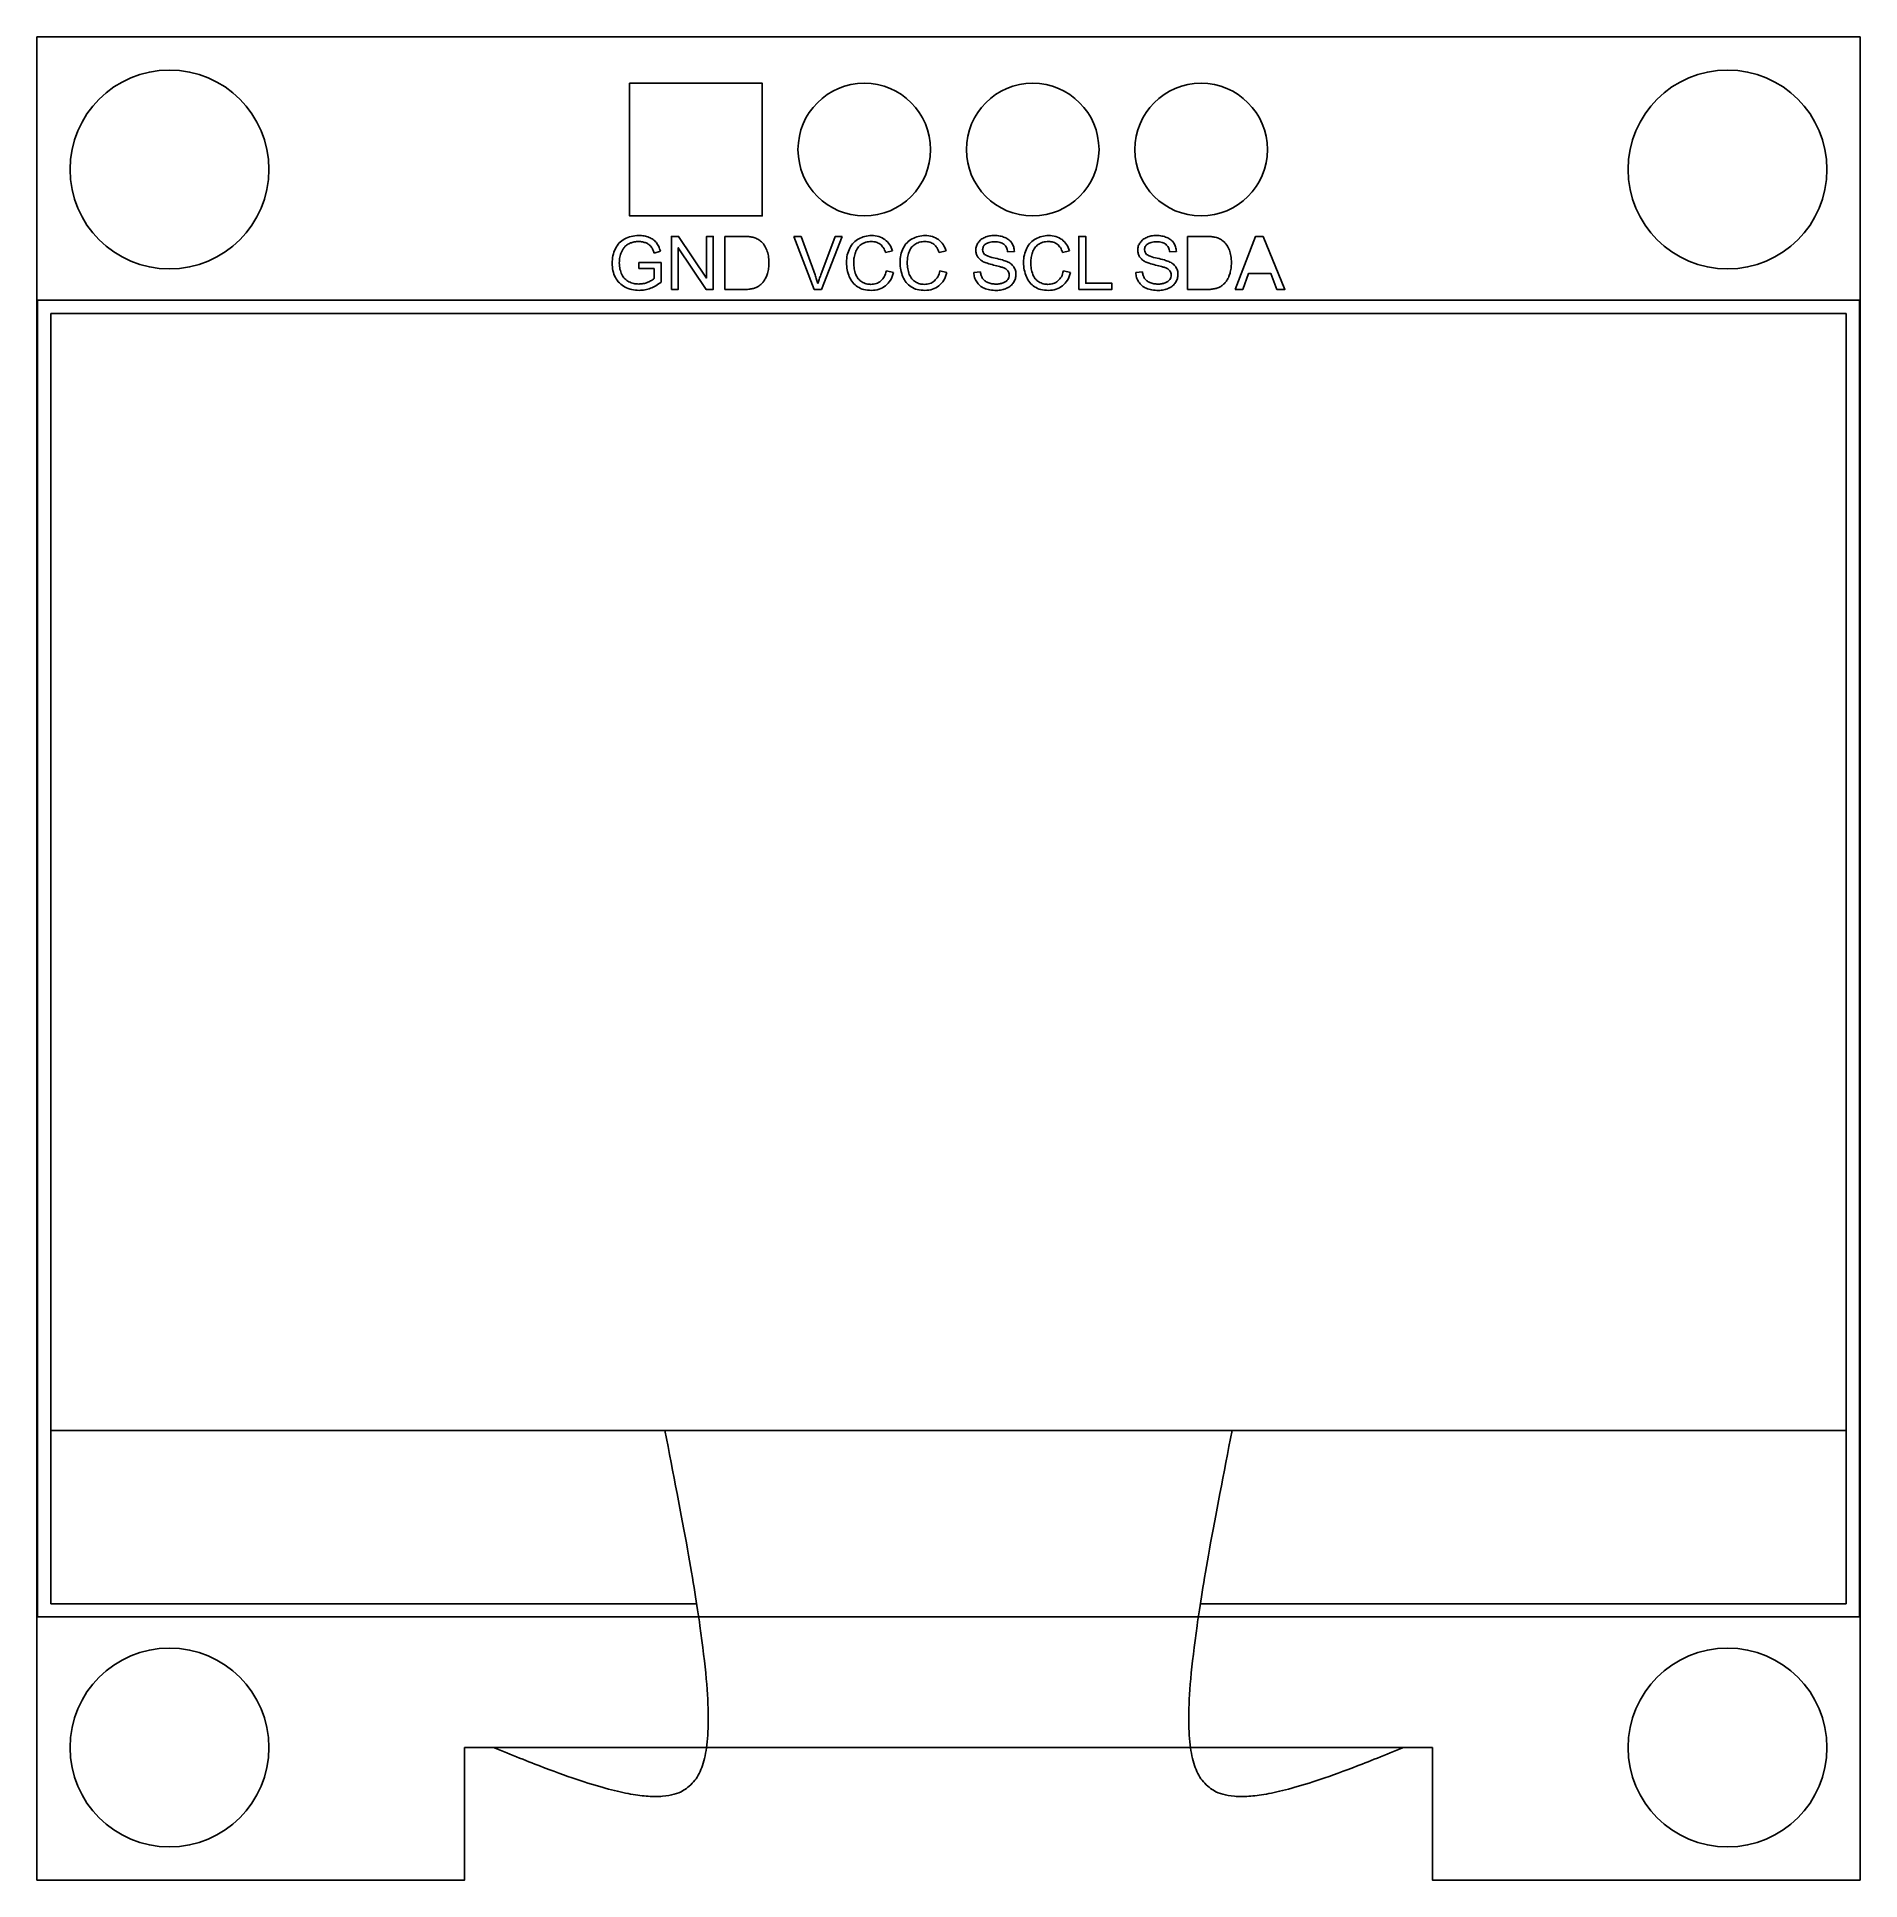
# Model space of a CAD drawing. Header units: millimetres. Extents: x 34.2 to 61.8, y 15.6 to 43.4.
import ezdxf

# ---------------------------------------------------------------- set-up
doc = ezdxf.new("R2010")
doc.units = ezdxf.units.MM
doc.layers.get('0').update_dxf_attribs({"linetype": 'CONTINUOUS'})

msp = doc.modelspace()

# ---------------------------------------------------------------- linework, layer by layer
for p, q in [((44.629, 39.596), (44.629, 40.396)), ((44.629, 40.396), (44.905, 40.396)), ((45.976, 39.596), (45.666, 40.396)), ((45.666, 40.396), (45.78, 40.396)), ((45.78, 40.396), (45.988, 39.815)), ((46.073, 39.815), (46.289, 40.396)), ((46.398, 40.396), (46.084, 39.596)), ((46.289, 40.396), (46.398, 40.396)), ((51.606, 39.596), (51.606, 40.396)), ((51.606, 40.396), (51.881, 40.396)), ((43.654, 40.172), (43.559, 40.146)), ((47.156, 40.177), (47.051, 40.152)), ((47.963, 40.177), (47.858, 40.152)), ((48.994, 40.171), (48.892, 40.163)), ((49.826, 40.177), (49.721, 40.152)), ((51.437, 40.171), (51.336, 40.163)), ((43.327, 39.91), (43.327, 40.004)), ((43.327, 40.004), (43.666, 40.004)), ((43.563, 39.91), (43.327, 39.91)), ((43.563, 39.761), (43.563, 39.91)), ((43.666, 40.004), (43.666, 39.707)), ((47.063, 39.876), (47.169, 39.85)), ((47.87, 39.876), (47.976, 39.85)), ((48.381, 39.853), (48.481, 39.862)), ((49.733, 39.876), (49.839, 39.85)), ((50.824, 39.853), (50.924, 39.862)), ((44.918, 39.596), (44.629, 39.596)), ((46.084, 39.596), (45.976, 39.596)), ((51.894, 39.596), (51.606, 39.596)), ((34.46, 39.236), (61.54, 39.236)), ((34.46, 19.775), (34.46, 39.236)), ((61.54, 39.236), (61.54, 19.775)), ((34.46, 22.388), (61.35, 22.388)), ((61.35, 22.388), (61.54, 22.388)), ((44.201, 19.775), (34.46, 19.775)), ((61.54, 19.775), (51.799, 19.775)), ((40.7, 15.606), (40.7, 17.606)), ((40.7, 17.606), (55.3, 17.606)), ((40.7, 17.606), (40.7, 15.606)), ((40.7, 17.606), (44.35, 17.606)), ((51.65, 17.606), (55.3, 17.606)), ((55.3, 17.606), (55.3, 15.606)), ((55.3, 17.606), (55.3, 15.606))]:
    msp.add_line(p, q)
for points in [[(34.25, 15.606), (40.7, 15.606), (34.25, 15.606), (34.25, 43.406), (61.75, 43.406), (61.75, 15.606), (55.3, 15.606), (61.75, 15.606), (61.75, 43.406), (34.25, 43.406)], [(45.19, 40.706), (43.19, 40.706), (43.19, 42.706), (45.19, 42.706)], [(43.19, 42.706), (45.19, 42.706), (45.19, 40.706), (43.19, 40.706)], [(43.821, 39.596), (43.821, 40.396), (43.93, 40.396), (44.35, 39.768), (44.35, 40.396), (44.452, 40.396), (44.452, 39.596), (44.343, 39.596), (43.923, 40.225), (43.923, 39.596)], [(49.965, 39.596), (49.965, 40.396), (50.071, 40.396), (50.071, 39.69), (50.465, 39.69), (50.465, 39.596)], [(52.325, 39.596), (52.632, 40.396), (52.746, 40.396), (53.074, 39.596), (52.953, 39.596), (52.86, 39.838), (52.525, 39.838), (52.437, 39.596)], [(61.74, 39.436), (61.74, 19.576), (34.26, 19.576), (34.26, 39.436)]]:
    msp.add_lwpolyline(points, close=True)
for centre, radius in [((36.25, 41.406), 1.5), ((36.25, 41.406), 1.5), ((59.75, 41.406), 1.5), ((59.75, 41.406), 1.5), ((46.73, 41.706), 1), ((46.73, 41.706), 1), ((49.27, 41.706), 1), ((49.27, 41.706), 1), ((51.81, 41.706), 1), ((51.81, 41.706), 1), ((36.25, 17.606), 1.5), ((36.25, 17.606), 1.5), ((59.75, 17.606), 1.5), ((59.75, 17.606), 1.5)]:
    msp.add_circle(centre, radius)
for points, knots in [([(42.975, 40.21), (42.993, 40.241), (43.01, 40.272), (43.035, 40.298), (43.058, 40.323), (43.087, 40.342), (43.116, 40.36)], [0, 0, 0, 0, 0.0001067775, 0.0001067775, 0.0001067775, 0.000208858, 0.000208858, 0.000208858, 0.000208858]), ([(43.116, 40.36), (43.148, 40.375), (43.18, 40.389), (43.214, 40.397), (43.251, 40.406), (43.289, 40.408), (43.327, 40.41)], [0, 0, 0, 0, 0.0001054824, 0.0001054824, 0.0001054824, 0.000218779, 0.000218779, 0.000218779, 0.000218779]), ([(43.327, 40.319), (43.305, 40.318), (43.282, 40.318), (43.26, 40.313), (43.24, 40.31), (43.221, 40.303), (43.202, 40.297)], [0, 0, 0, 0, 0.0000679842, 0.0000679842, 0.0000679842, 0.000128233, 0.000128233, 0.000128233, 0.000128233]), ([(43.327, 40.41), (43.355, 40.409), (43.382, 40.408), (43.409, 40.403), (43.435, 40.398), (43.459, 40.39), (43.484, 40.381)], [0, 0, 0, 0, 0.0000830132, 0.0000830132, 0.0000830132, 0.000160347, 0.000160347, 0.000160347, 0.000160347]), ([(43.438, 40.298), (43.42, 40.304), (43.403, 40.31), (43.385, 40.314), (43.366, 40.317), (43.347, 40.318), (43.327, 40.319)], [0, 0, 0, 0, 0.0000548022, 0.0000548022, 0.0000548022, 0.000112991, 0.000112991, 0.000112991, 0.000112991]), ([(43.484, 40.381), (43.504, 40.372), (43.525, 40.363), (43.544, 40.35), (43.563, 40.336), (43.578, 40.32), (43.594, 40.303)], [0, 0, 0, 0, 0.000068254, 0.000068254, 0.000068254, 0.000136507, 0.000136507, 0.000136507, 0.000136507]), ([(44.905, 40.396), (44.932, 40.396), (44.96, 40.396), (44.987, 40.393), (45.007, 40.391), (45.027, 40.388), (45.047, 40.384)], [0, 0, 0, 0, 0.0000823577, 0.0000823577, 0.0000823577, 0.000143151, 0.000143151, 0.000143151, 0.000143151]), ([(45.047, 40.384), (45.069, 40.378), (45.091, 40.372), (45.111, 40.362), (45.13, 40.353), (45.148, 40.34), (45.165, 40.327)], [0, 0, 0, 0, 0.0000676101, 0.0000676101, 0.0000676101, 0.000131811, 0.000131811, 0.000131811, 0.000131811]), ([(45.165, 40.327), (45.185, 40.308), (45.204, 40.289), (45.22, 40.266), (45.236, 40.243), (45.248, 40.217), (45.259, 40.19)], [0, 0, 0, 0, 0.0000826301, 0.0000826301, 0.0000826301, 0.000167912, 0.000167912, 0.000167912, 0.000167912]), ([(46.51, 40.22), (46.527, 40.249), (46.544, 40.278), (46.568, 40.302), (46.591, 40.326), (46.618, 40.343), (46.646, 40.361)], [0, 0, 0, 0, 0.0001005794, 0.0001005794, 0.0001005794, 0.000199253, 0.000199253, 0.000199253, 0.000199253]), ([(46.646, 40.361), (46.676, 40.375), (46.706, 40.389), (46.738, 40.397), (46.771, 40.406), (46.806, 40.408), (46.84, 40.41)], [0, 0, 0, 0, 0.0000996382, 0.0000996382, 0.0000996382, 0.000202142, 0.000202142, 0.000202142, 0.000202142]), ([(46.837, 40.319), (46.809, 40.318), (46.78, 40.316), (46.753, 40.308), (46.728, 40.3), (46.706, 40.288), (46.683, 40.275)], [0, 0, 0, 0, 0.0000857748, 0.0000857748, 0.0000857748, 0.000163398, 0.000163398, 0.000163398, 0.000163398]), ([(46.971, 40.279), (46.951, 40.291), (46.932, 40.302), (46.911, 40.309), (46.887, 40.316), (46.862, 40.318), (46.837, 40.319)], [0, 0, 0, 0, 0.0000670064, 0.0000670064, 0.0000670064, 0.000141899, 0.000141899, 0.000141899, 0.000141899]), ([(46.84, 40.41), (46.877, 40.407), (46.914, 40.406), (46.95, 40.394), (46.983, 40.384), (47.012, 40.366), (47.041, 40.348)], [0, 0, 0, 0, 0.0001119323, 0.0001119323, 0.0001119323, 0.000214285, 0.000214285, 0.000214285, 0.000214285]), ([(47.041, 40.348), (47.067, 40.326), (47.092, 40.303), (47.111, 40.275), (47.131, 40.245), (47.143, 40.211), (47.156, 40.177)], [0, 0, 0, 0, 0.0001015004, 0.0001015004, 0.0001015004, 0.000209466, 0.000209466, 0.000209466, 0.000209466]), ([(47.317, 40.22), (47.334, 40.249), (47.351, 40.278), (47.375, 40.302), (47.398, 40.326), (47.425, 40.343), (47.453, 40.361)], [0, 0, 0, 0, 0.0001005792, 0.0001005792, 0.0001005792, 0.000199253, 0.000199253, 0.000199253, 0.000199253]), ([(47.453, 40.361), (47.483, 40.375), (47.513, 40.389), (47.545, 40.397), (47.578, 40.406), (47.613, 40.408), (47.647, 40.41)], [0, 0, 0, 0, 0.0000996376, 0.0000996376, 0.0000996376, 0.000202141, 0.000202141, 0.000202141, 0.000202141]), ([(47.644, 40.319), (47.616, 40.318), (47.587, 40.316), (47.56, 40.308), (47.535, 40.3), (47.513, 40.288), (47.49, 40.275)], [0, 0, 0, 0, 0.0000857747, 0.0000857747, 0.0000857747, 0.000163397, 0.000163397, 0.000163397, 0.000163397]), ([(47.778, 40.279), (47.758, 40.291), (47.739, 40.302), (47.718, 40.309), (47.694, 40.316), (47.669, 40.318), (47.644, 40.319)], [0, 0, 0, 0, 0.0000670074, 0.0000670074, 0.0000670074, 0.000141899, 0.000141899, 0.000141899, 0.000141899]), ([(47.647, 40.41), (47.684, 40.407), (47.722, 40.406), (47.757, 40.394), (47.79, 40.384), (47.819, 40.366), (47.849, 40.348)], [0, 0, 0, 0, 0.0001119323, 0.0001119323, 0.0001119323, 0.000214286, 0.000214286, 0.000214286, 0.000214286]), ([(47.849, 40.348), (47.874, 40.326), (47.899, 40.303), (47.918, 40.275), (47.938, 40.245), (47.95, 40.211), (47.963, 40.177)], [0, 0, 0, 0, 0.0001015007, 0.0001015007, 0.0001015007, 0.000209466, 0.000209466, 0.000209466, 0.000209466]), ([(48.446, 40.302), (48.459, 40.319), (48.472, 40.335), (48.488, 40.349), (48.506, 40.363), (48.526, 40.373), (48.547, 40.382)], [0, 0, 0, 0, 0.0000628864, 0.0000628864, 0.0000628864, 0.000130313, 0.000130313, 0.000130313, 0.000130313]), ([(48.547, 40.382), (48.569, 40.39), (48.592, 40.398), (48.616, 40.403), (48.642, 40.408), (48.668, 40.409), (48.693, 40.41)], [0, 0, 0, 0, 0.0000727387, 0.0000727387, 0.0000727387, 0.000150263, 0.000150263, 0.000150263, 0.000150263]), ([(48.698, 40.316), (48.67, 40.316), (48.641, 40.315), (48.615, 40.307), (48.595, 40.301), (48.576, 40.291), (48.558, 40.281)], [0, 0, 0, 0, 0.0000839402, 0.0000839402, 0.0000839402, 0.000147192, 0.000147192, 0.000147192, 0.000147192]), ([(48.693, 40.41), (48.721, 40.409), (48.75, 40.408), (48.777, 40.402), (48.802, 40.398), (48.826, 40.389), (48.85, 40.381)], [0, 0, 0, 0, 0.0000841279, 0.0000841279, 0.0000841279, 0.000160531, 0.000160531, 0.000160531, 0.000160531]), ([(48.837, 40.277), (48.818, 40.289), (48.799, 40.3), (48.779, 40.307), (48.753, 40.315), (48.725, 40.315), (48.698, 40.316)], [0, 0, 0, 0, 0.0000654476, 0.0000654476, 0.0000654476, 0.000147923, 0.000147923, 0.000147923, 0.000147923]), ([(48.85, 40.381), (48.871, 40.371), (48.892, 40.36), (48.91, 40.345), (48.927, 40.332), (48.941, 40.314), (48.955, 40.297)], [0, 0, 0, 0, 0.0000699524, 0.0000699524, 0.0000699524, 0.000136257, 0.000136257, 0.000136257, 0.000136257]), ([(49.18, 40.22), (49.197, 40.249), (49.214, 40.278), (49.238, 40.302), (49.261, 40.326), (49.288, 40.343), (49.316, 40.361)], [0, 0, 0, 0, 0.0001005792, 0.0001005792, 0.0001005792, 0.000199253, 0.000199253, 0.000199253, 0.000199253]), ([(49.316, 40.361), (49.346, 40.375), (49.376, 40.389), (49.408, 40.397), (49.441, 40.406), (49.476, 40.408), (49.51, 40.41)], [0, 0, 0, 0, 0.0000996381, 0.0000996381, 0.0000996381, 0.000202142, 0.000202142, 0.000202142, 0.000202142]), ([(49.508, 40.319), (49.479, 40.318), (49.45, 40.316), (49.423, 40.308), (49.398, 40.3), (49.376, 40.288), (49.353, 40.275)], [0, 0, 0, 0, 0.0000857741, 0.0000857741, 0.0000857741, 0.000163397, 0.000163397, 0.000163397, 0.000163397]), ([(49.641, 40.279), (49.621, 40.291), (49.602, 40.302), (49.581, 40.309), (49.557, 40.316), (49.532, 40.318), (49.508, 40.319)], [0, 0, 0, 0, 0.0000670064, 0.0000670064, 0.0000670064, 0.000141899, 0.000141899, 0.000141899, 0.000141899]), ([(49.51, 40.41), (49.547, 40.407), (49.585, 40.406), (49.62, 40.394), (49.653, 40.384), (49.682, 40.366), (49.712, 40.348)], [0, 0, 0, 0, 0.0001119324, 0.0001119324, 0.0001119324, 0.000214285, 0.000214285, 0.000214285, 0.000214285]), ([(49.712, 40.348), (49.737, 40.326), (49.762, 40.303), (49.781, 40.275), (49.801, 40.245), (49.813, 40.211), (49.826, 40.177)], [0, 0, 0, 0, 0.0001015003, 0.0001015003, 0.0001015003, 0.000209466, 0.000209466, 0.000209466, 0.000209466]), ([(50.889, 40.302), (50.902, 40.319), (50.915, 40.335), (50.932, 40.349), (50.949, 40.363), (50.969, 40.373), (50.99, 40.382)], [0, 0, 0, 0, 0.0000628869, 0.0000628869, 0.0000628869, 0.000130313, 0.000130313, 0.000130313, 0.000130313]), ([(50.99, 40.382), (51.013, 40.39), (51.036, 40.398), (51.059, 40.403), (51.085, 40.408), (51.111, 40.409), (51.136, 40.41)], [0, 0, 0, 0, 0.0000727387, 0.0000727387, 0.0000727387, 0.000150263, 0.000150263, 0.000150263, 0.000150263]), ([(51.141, 40.316), (51.113, 40.316), (51.084, 40.315), (51.058, 40.307), (51.038, 40.301), (51.019, 40.291), (51.001, 40.281)], [0, 0, 0, 0, 0.0000839396, 0.0000839396, 0.0000839396, 0.000147192, 0.000147192, 0.000147192, 0.000147192]), ([(51.136, 40.41), (51.164, 40.409), (51.193, 40.408), (51.22, 40.402), (51.245, 40.398), (51.269, 40.389), (51.293, 40.381)], [0, 0, 0, 0, 0.0000841279, 0.0000841279, 0.0000841279, 0.000160531, 0.000160531, 0.000160531, 0.000160531]), ([(51.28, 40.277), (51.261, 40.289), (51.242, 40.3), (51.222, 40.307), (51.196, 40.315), (51.168, 40.315), (51.141, 40.316)], [0, 0, 0, 0, 0.0000654476, 0.0000654476, 0.0000654476, 0.000147923, 0.000147923, 0.000147923, 0.000147923]), ([(51.293, 40.381), (51.314, 40.371), (51.335, 40.36), (51.353, 40.345), (51.37, 40.332), (51.384, 40.314), (51.398, 40.297)], [0, 0, 0, 0, 0.0000699524, 0.0000699524, 0.0000699524, 0.000136257, 0.000136257, 0.000136257, 0.000136257]), ([(51.881, 40.396), (51.905, 40.396), (51.929, 40.396), (51.953, 40.394), (51.956, 40.394), (51.96, 40.393), (51.964, 40.393), (51.984, 40.391), (52.004, 40.388), (52.024, 40.384)], [0, 0, 0, 0, 0.000071576, 0.000071576, 0.000071576, 0.0000823577, 0.0000823577, 0.0000823577, 0.000143151, 0.000143151, 0.000143151, 0.000143151]), ([(52.024, 40.384), (52.045, 40.378), (52.067, 40.372), (52.087, 40.362), (52.107, 40.353), (52.124, 40.34), (52.141, 40.327)], [0, 0, 0, 0, 0.00006761, 0.00006761, 0.00006761, 0.000131811, 0.000131811, 0.000131811, 0.000131811]), ([(52.141, 40.327), (52.161, 40.308), (52.181, 40.289), (52.196, 40.266), (52.213, 40.243), (52.224, 40.217), (52.236, 40.19)], [0, 0, 0, 0, 0.0000826301, 0.0000826301, 0.0000826301, 0.000167911, 0.000167911, 0.000167911, 0.000167911]), ([(42.926, 39.992), (42.928, 40.03), (42.93, 40.068), (42.939, 40.105), (42.947, 40.141), (42.961, 40.176), (42.975, 40.21)], [0, 0, 0, 0, 0.000113725, 0.000113725, 0.000113725, 0.000225164, 0.000225164, 0.000225164, 0.000225164]), ([(43.066, 40.16), (43.057, 40.134), (43.048, 40.109), (43.043, 40.082), (43.038, 40.055), (43.037, 40.027), (43.035, 39.999)], [0, 0, 0, 0, 0.0000808827, 0.0000808827, 0.0000808827, 0.000164798, 0.000164798, 0.000164798, 0.000164798]), ([(43.117, 40.239), (43.106, 40.227), (43.096, 40.214), (43.088, 40.201), (43.079, 40.188), (43.073, 40.174), (43.066, 40.16)], [0, 0, 0, 0, 0.00004761932, 0.00004761932, 0.00004761932, 0.000094292, 0.000094292, 0.000094292, 0.000094292]), ([(43.202, 40.297), (43.185, 40.289), (43.169, 40.282), (43.154, 40.271), (43.14, 40.262), (43.128, 40.25), (43.117, 40.239)], [0, 0, 0, 0, 0.0000543438, 0.0000543438, 0.0000543438, 0.000104192, 0.000104192, 0.000104192, 0.000104192]), ([(43.514, 40.242), (43.504, 40.253), (43.494, 40.264), (43.482, 40.273), (43.468, 40.284), (43.453, 40.291), (43.438, 40.298)], [0, 0, 0, 0, 0.00004529144, 0.00004529144, 0.00004529144, 0.000095685, 0.000095685, 0.000095685, 0.000095685]), ([(43.559, 40.146), (43.553, 40.163), (43.548, 40.18), (43.541, 40.196), (43.533, 40.212), (43.524, 40.227), (43.514, 40.242)], [0, 0, 0, 0, 0.000053252, 0.000053252, 0.000053252, 0.000106503, 0.000106503, 0.000106503, 0.000106503]), ([(43.594, 40.303), (43.606, 40.284), (43.619, 40.266), (43.629, 40.245), (43.64, 40.222), (43.647, 40.197), (43.654, 40.172)], [0, 0, 0, 0, 0.0000677191, 0.0000677191, 0.0000677191, 0.000145348, 0.000145348, 0.000145348, 0.000145348]), ([(45.259, 40.19), (45.269, 40.161), (45.278, 40.132), (45.283, 40.101), (45.289, 40.068), (45.29, 40.034), (45.291, 40)], [0, 0, 0, 0, 0.0000923401, 0.0000923401, 0.0000923401, 0.000193775, 0.000193775, 0.000193775, 0.000193775]), ([(46.462, 40.002), (46.464, 40.041), (46.465, 40.081), (46.474, 40.119), (46.482, 40.154), (46.496, 40.187), (46.51, 40.22)], [0, 0, 0, 0, 0.0001178013, 0.0001178013, 0.0001178013, 0.00022512, 0.00022512, 0.00022512, 0.00022512]), ([(46.596, 40.156), (46.589, 40.131), (46.582, 40.106), (46.577, 40.08), (46.573, 40.055), (46.572, 40.029), (46.571, 40.002)], [0, 0, 0, 0, 0.0000780243, 0.0000780243, 0.0000780243, 0.000156336, 0.000156336, 0.000156336, 0.000156336]), ([(46.683, 40.275), (46.664, 40.259), (46.645, 40.243), (46.63, 40.223), (46.616, 40.203), (46.606, 40.179), (46.596, 40.156)], [0, 0, 0, 0, 0.0000741608, 0.0000741608, 0.0000741608, 0.000150124, 0.000150124, 0.000150124, 0.000150124]), ([(47.051, 40.152), (47.042, 40.178), (47.033, 40.205), (47.017, 40.227), (47.004, 40.247), (46.987, 40.263), (46.971, 40.279)], [0, 0, 0, 0, 0.0000831778, 0.0000831778, 0.0000831778, 0.000153408, 0.000153408, 0.000153408, 0.000153408]), ([(47.269, 40.002), (47.271, 40.041), (47.272, 40.081), (47.281, 40.119), (47.289, 40.154), (47.303, 40.187), (47.317, 40.22)], [0, 0, 0, 0, 0.0001178013, 0.0001178013, 0.0001178013, 0.00022512, 0.00022512, 0.00022512, 0.00022512]), ([(47.403, 40.156), (47.396, 40.131), (47.389, 40.106), (47.384, 40.08), (47.38, 40.055), (47.379, 40.029), (47.378, 40.002)], [0, 0, 0, 0, 0.0000780244, 0.0000780244, 0.0000780244, 0.000156336, 0.000156336, 0.000156336, 0.000156336]), ([(47.49, 40.275), (47.471, 40.259), (47.452, 40.243), (47.438, 40.223), (47.423, 40.203), (47.413, 40.179), (47.403, 40.156)], [0, 0, 0, 0, 0.000074161, 0.000074161, 0.000074161, 0.000150124, 0.000150124, 0.000150124, 0.000150124]), ([(47.858, 40.152), (47.849, 40.178), (47.84, 40.205), (47.824, 40.227), (47.811, 40.247), (47.794, 40.263), (47.778, 40.279)], [0, 0, 0, 0, 0.0000831777, 0.0000831777, 0.0000831777, 0.000153407, 0.000153407, 0.000153407, 0.000153407]), ([(48.412, 40.189), (48.413, 40.209), (48.415, 40.229), (48.42, 40.248), (48.426, 40.267), (48.436, 40.285), (48.446, 40.302)], [0, 0, 0, 0, 0.0000593755, 0.0000593755, 0.0000593755, 0.000120023, 0.000120023, 0.000120023, 0.000120023]), ([(48.44, 40.089), (48.432, 40.105), (48.423, 40.12), (48.419, 40.137), (48.414, 40.154), (48.413, 40.171), (48.412, 40.189)], [0, 0, 0, 0, 0.0000517559, 0.0000517559, 0.0000517559, 0.000104879, 0.000104879, 0.000104879, 0.000104879]), ([(48.525, 40.015), (48.509, 40.025), (48.492, 40.034), (48.478, 40.047), (48.463, 40.059), (48.451, 40.074), (48.44, 40.089)], [0, 0, 0, 0, 0.000057282, 0.000057282, 0.000057282, 0.000114565, 0.000114565, 0.000114565, 0.000114565]), ([(48.558, 40.281), (48.545, 40.269), (48.532, 40.258), (48.525, 40.242), (48.518, 40.228), (48.516, 40.212), (48.514, 40.196)], [0, 0, 0, 0, 0.00005131944, 0.00005131944, 0.00005131944, 0.000098961, 0.000098961, 0.000098961, 0.000098961]), ([(48.514, 40.196), (48.515, 40.183), (48.516, 40.169), (48.522, 40.157), (48.527, 40.145), (48.536, 40.135), (48.545, 40.125)], [0, 0, 0, 0, 0.00004039046, 0.00004039046, 0.00004039046, 0.000079883, 0.000079883, 0.000079883, 0.000079883]), ([(48.545, 40.125), (48.563, 40.115), (48.581, 40.105), (48.6, 40.097), (48.633, 40.083), (48.669, 40.076), (48.705, 40.068)], [0, 0, 0, 0, 0.0000621054, 0.0000621054, 0.0000621054, 0.000170669, 0.000170669, 0.000170669, 0.000170669]), ([(48.705, 40.068), (48.741, 40.06), (48.778, 40.052), (48.813, 40.041), (48.836, 40.034), (48.859, 40.025), (48.882, 40.017)], [0, 0, 0, 0, 0.0001122332, 0.0001122332, 0.0001122332, 0.000184532, 0.000184532, 0.000184532, 0.000184532]), ([(48.892, 40.163), (48.889, 40.186), (48.885, 40.209), (48.875, 40.229), (48.865, 40.247), (48.851, 40.263), (48.837, 40.277)], [0, 0, 0, 0, 0.0000693824, 0.0000693824, 0.0000693824, 0.000130753, 0.000130753, 0.000130753, 0.000130753]), ([(48.955, 40.297), (48.965, 40.277), (48.976, 40.258), (48.983, 40.237), (48.99, 40.216), (48.992, 40.193), (48.994, 40.171)], [0, 0, 0, 0, 0.0000658141, 0.0000658141, 0.0000658141, 0.000133659, 0.000133659, 0.000133659, 0.000133659]), ([(49.132, 40.002), (49.134, 40.041), (49.135, 40.081), (49.144, 40.119), (49.152, 40.154), (49.166, 40.187), (49.18, 40.22)], [0, 0, 0, 0, 0.0001178013, 0.0001178013, 0.0001178013, 0.00022512, 0.00022512, 0.00022512, 0.00022512]), ([(49.266, 40.156), (49.259, 40.131), (49.252, 40.106), (49.247, 40.08), (49.243, 40.055), (49.242, 40.029), (49.241, 40.002)], [0, 0, 0, 0, 0.0000780243, 0.0000780243, 0.0000780243, 0.000156336, 0.000156336, 0.000156336, 0.000156336]), ([(49.353, 40.275), (49.334, 40.259), (49.315, 40.243), (49.301, 40.223), (49.286, 40.203), (49.276, 40.179), (49.266, 40.156)], [0, 0, 0, 0, 0.0000741606, 0.0000741606, 0.0000741606, 0.000150124, 0.000150124, 0.000150124, 0.000150124]), ([(49.721, 40.152), (49.712, 40.178), (49.703, 40.205), (49.687, 40.227), (49.674, 40.247), (49.657, 40.263), (49.641, 40.279)], [0, 0, 0, 0, 0.0000831773, 0.0000831773, 0.0000831773, 0.000153408, 0.000153408, 0.000153408, 0.000153408]), ([(50.855, 40.189), (50.856, 40.209), (50.858, 40.229), (50.863, 40.248), (50.869, 40.267), (50.879, 40.285), (50.889, 40.302)], [0, 0, 0, 0, 0.0000593755, 0.0000593755, 0.0000593755, 0.000120023, 0.000120023, 0.000120023, 0.000120023]), ([(50.883, 40.089), (50.875, 40.105), (50.867, 40.12), (50.862, 40.137), (50.857, 40.154), (50.856, 40.171), (50.855, 40.189)], [0, 0, 0, 0, 0.0000517559, 0.0000517559, 0.0000517559, 0.000104879, 0.000104879, 0.000104879, 0.000104879]), ([(50.968, 40.015), (50.951, 40.025), (50.933, 40.035), (50.918, 40.049), (50.905, 40.061), (50.894, 40.075), (50.883, 40.089)], [0, 0, 0, 0, 0.0000604031, 0.0000604031, 0.0000604031, 0.000114565, 0.000114565, 0.000114565, 0.000114565]), ([(51.001, 40.281), (50.988, 40.269), (50.975, 40.258), (50.968, 40.242), (50.961, 40.228), (50.959, 40.212), (50.957, 40.196)], [0, 0, 0, 0, 0.0000513203, 0.0000513203, 0.0000513203, 0.000098961, 0.000098961, 0.000098961, 0.000098961]), ([(50.957, 40.196), (50.958, 40.183), (50.959, 40.169), (50.965, 40.157), (50.97, 40.145), (50.979, 40.135), (50.988, 40.125)], [0, 0, 0, 0, 0.00004039056, 0.00004039056, 0.00004039056, 0.000079882, 0.000079882, 0.000079882, 0.000079882]), ([(50.988, 40.125), (51.006, 40.115), (51.024, 40.105), (51.043, 40.097), (51.076, 40.083), (51.112, 40.076), (51.148, 40.068)], [0, 0, 0, 0, 0.0000621049, 0.0000621049, 0.0000621049, 0.000170669, 0.000170669, 0.000170669, 0.000170669]), ([(51.148, 40.068), (51.184, 40.06), (51.221, 40.052), (51.256, 40.041), (51.279, 40.034), (51.302, 40.025), (51.325, 40.017)], [0, 0, 0, 0, 0.0001122326, 0.0001122326, 0.0001122326, 0.000184532, 0.000184532, 0.000184532, 0.000184532]), ([(51.336, 40.163), (51.332, 40.186), (51.328, 40.209), (51.318, 40.229), (51.308, 40.247), (51.294, 40.263), (51.28, 40.277)], [0, 0, 0, 0, 0.0000693822, 0.0000693822, 0.0000693822, 0.000130753, 0.000130753, 0.000130753, 0.000130753]), ([(51.398, 40.297), (51.409, 40.277), (51.419, 40.258), (51.426, 40.237), (51.433, 40.216), (51.435, 40.193), (51.437, 40.171)], [0, 0, 0, 0, 0.0000658143, 0.0000658143, 0.0000658143, 0.000133659, 0.000133659, 0.000133659, 0.000133659]), ([(52.236, 40.19), (52.245, 40.161), (52.254, 40.132), (52.259, 40.101), (52.265, 40.068), (52.266, 40.034), (52.267, 40)], [0, 0, 0, 0, 0.000092341, 0.000092341, 0.000092341, 0.000193775, 0.000193775, 0.000193775, 0.000193775]), ([(42.975, 39.779), (42.961, 39.812), (42.947, 39.845), (42.939, 39.88), (42.93, 39.916), (42.928, 39.954), (42.926, 39.992)], [0, 0, 0, 0, 0.0001077767, 0.0001077767, 0.0001077767, 0.000220819, 0.000220819, 0.000220819, 0.000220819]), ([(43.121, 39.633), (43.091, 39.651), (43.061, 39.669), (43.037, 39.694), (43.012, 39.719), (42.994, 39.749), (42.975, 39.779)], [0, 0, 0, 0, 0.000104477, 0.000104477, 0.000104477, 0.000208955, 0.000208955, 0.000208955, 0.000208955]), ([(43.035, 39.999), (43.037, 39.966), (43.037, 39.933), (43.045, 39.9), (43.051, 39.873), (43.062, 39.846), (43.072, 39.82)], [0, 0, 0, 0, 0.0000989184, 0.0000989184, 0.0000989184, 0.000184394, 0.000184394, 0.000184394, 0.000184394]), ([(43.072, 39.82), (43.086, 39.797), (43.099, 39.775), (43.118, 39.757), (43.136, 39.739), (43.158, 39.726), (43.18, 39.713)], [0, 0, 0, 0, 0.0000776679, 0.0000776679, 0.0000776679, 0.000154533, 0.000154533, 0.000154533, 0.000154533]), ([(43.463, 39.704), (43.483, 39.712), (43.503, 39.721), (43.521, 39.732), (43.535, 39.74), (43.549, 39.75), (43.563, 39.761)], [0, 0, 0, 0, 0.0000638168, 0.0000638168, 0.0000638168, 0.000114838, 0.000114838, 0.000114838, 0.000114838]), ([(45.27, 39.839), (45.263, 39.818), (45.256, 39.798), (45.247, 39.778), (45.238, 39.759), (45.227, 39.74), (45.215, 39.722)], [0, 0, 0, 0, 0.000064606, 0.000064606, 0.000064606, 0.000129211, 0.000129211, 0.000129211, 0.000129211]), ([(45.291, 40), (45.29, 39.973), (45.29, 39.946), (45.286, 39.919), (45.283, 39.892), (45.276, 39.865), (45.27, 39.839)], [0, 0, 0, 0, 0.000081716, 0.000081716, 0.000081716, 0.000163431, 0.000163431, 0.000163431, 0.000163431]), ([(45.988, 39.815), (45.996, 39.792), (46.004, 39.77), (46.011, 39.747), (46.018, 39.726), (46.024, 39.705), (46.03, 39.684)], [0, 0, 0, 0, 0.0000714908, 0.0000714908, 0.0000714908, 0.000137575, 0.000137575, 0.000137575, 0.000137575]), ([(46.03, 39.684), (46.037, 39.706), (46.043, 39.728), (46.05, 39.749), (46.058, 39.771), (46.065, 39.793), (46.073, 39.815)], [0, 0, 0, 0, 0.0000684908, 0.0000684908, 0.0000684908, 0.00013792, 0.00013792, 0.00013792, 0.00013792]), ([(46.504, 39.787), (46.492, 39.821), (46.48, 39.856), (46.473, 39.891), (46.465, 39.927), (46.464, 39.965), (46.462, 40.002)], [0, 0, 0, 0, 0.0001084293, 0.0001084293, 0.0001084293, 0.000219913, 0.000219913, 0.000219913, 0.000219913]), ([(46.628, 39.635), (46.602, 39.655), (46.577, 39.674), (46.556, 39.699), (46.534, 39.726), (46.519, 39.757), (46.504, 39.787)], [0, 0, 0, 0, 0.000096505, 0.000096505, 0.000096505, 0.000199204, 0.000199204, 0.000199204, 0.000199204]), ([(46.571, 40.002), (46.572, 39.97), (46.573, 39.938), (46.579, 39.907), (46.584, 39.879), (46.592, 39.851), (46.601, 39.824)], [0, 0, 0, 0, 0.0000960202, 0.0000960202, 0.0000960202, 0.000181624, 0.000181624, 0.000181624, 0.000181624]), ([(46.601, 39.824), (46.612, 39.801), (46.623, 39.777), (46.639, 39.758), (46.654, 39.739), (46.674, 39.725), (46.693, 39.71)], [0, 0, 0, 0, 0.0000769296, 0.0000769296, 0.0000769296, 0.000149755, 0.000149755, 0.000149755, 0.000149755]), ([(46.98, 39.724), (46.999, 39.744), (47.018, 39.764), (47.032, 39.788), (47.047, 39.815), (47.055, 39.846), (47.063, 39.876)], [0, 0, 0, 0, 0.0000825792, 0.0000825792, 0.0000825792, 0.000176551, 0.000176551, 0.000176551, 0.000176551]), ([(47.169, 39.85), (47.157, 39.81), (47.145, 39.77), (47.123, 39.735), (47.103, 39.703), (47.076, 39.677), (47.049, 39.651)], [0, 0, 0, 0, 0.0001244354, 0.0001244354, 0.0001244354, 0.000236256, 0.000236256, 0.000236256, 0.000236256]), ([(47.311, 39.787), (47.299, 39.821), (47.287, 39.856), (47.28, 39.891), (47.272, 39.927), (47.271, 39.965), (47.269, 40.002)], [0, 0, 0, 0, 0.0001084293, 0.0001084293, 0.0001084293, 0.000219913, 0.000219913, 0.000219913, 0.000219913]), ([(47.435, 39.635), (47.409, 39.655), (47.384, 39.674), (47.363, 39.699), (47.341, 39.726), (47.326, 39.757), (47.311, 39.787)], [0, 0, 0, 0, 0.0000965049, 0.0000965049, 0.0000965049, 0.000199204, 0.000199204, 0.000199204, 0.000199204]), ([(47.378, 40.002), (47.379, 39.97), (47.38, 39.938), (47.386, 39.907), (47.391, 39.879), (47.399, 39.851), (47.408, 39.824)], [0, 0, 0, 0, 0.0000960202, 0.0000960202, 0.0000960202, 0.000181624, 0.000181624, 0.000181624, 0.000181624]), ([(47.408, 39.824), (47.419, 39.801), (47.43, 39.777), (47.446, 39.758), (47.461, 39.739), (47.481, 39.725), (47.5, 39.71)], [0, 0, 0, 0, 0.0000769299, 0.0000769299, 0.0000769299, 0.000149755, 0.000149755, 0.000149755, 0.000149755]), ([(47.787, 39.724), (47.806, 39.744), (47.825, 39.764), (47.839, 39.788), (47.854, 39.815), (47.862, 39.846), (47.87, 39.876)], [0, 0, 0, 0, 0.0000825792, 0.0000825792, 0.0000825792, 0.000176551, 0.000176551, 0.000176551, 0.000176551]), ([(47.976, 39.85), (47.964, 39.81), (47.952, 39.77), (47.93, 39.735), (47.91, 39.703), (47.883, 39.677), (47.856, 39.651)], [0, 0, 0, 0, 0.0001244356, 0.0001244356, 0.0001244356, 0.000236256, 0.000236256, 0.000236256, 0.000236256]), ([(48.425, 39.709), (48.413, 39.731), (48.401, 39.753), (48.393, 39.777), (48.386, 39.801), (48.383, 39.827), (48.381, 39.853)], [0, 0, 0, 0, 0.0000750448, 0.0000750448, 0.0000750448, 0.000152375, 0.000152375, 0.000152375, 0.000152375]), ([(48.481, 39.862), (48.484, 39.843), (48.487, 39.825), (48.493, 39.807), (48.498, 39.792), (48.506, 39.777), (48.514, 39.763)], [0, 0, 0, 0, 0.0000560244, 0.0000560244, 0.0000560244, 0.000104976, 0.000104976, 0.000104976, 0.000104976]), ([(48.514, 39.763), (48.524, 39.751), (48.535, 39.738), (48.547, 39.728), (48.561, 39.717), (48.578, 39.709), (48.595, 39.701)], [0, 0, 0, 0, 0.0000481049, 0.0000481049, 0.0000481049, 0.000103085, 0.000103085, 0.000103085, 0.000103085]), ([(48.68, 39.965), (48.648, 39.973), (48.617, 39.98), (48.586, 39.991), (48.565, 39.998), (48.545, 40.006), (48.525, 40.015)], [0, 0, 0, 0, 0.0000972702, 0.0000972702, 0.0000972702, 0.000162602, 0.000162602, 0.000162602, 0.000162602]), ([(48.822, 39.926), (48.805, 39.932), (48.788, 39.937), (48.77, 39.942), (48.74, 39.951), (48.71, 39.958), (48.68, 39.965)], [0, 0, 0, 0, 0.0000541371, 0.0000541371, 0.0000541371, 0.000147739, 0.000147739, 0.000147739, 0.000147739]), ([(48.894, 39.879), (48.885, 39.888), (48.876, 39.897), (48.865, 39.905), (48.852, 39.914), (48.837, 39.92), (48.822, 39.926)], [0, 0, 0, 0, 0.00003895209, 0.00003895209, 0.00003895209, 0.000087308, 0.000087308, 0.000087308, 0.000087308]), ([(48.882, 40.017), (48.903, 40.006), (48.924, 39.996), (48.942, 39.981), (48.958, 39.968), (48.972, 39.952), (48.985, 39.936)], [0, 0, 0, 0, 0.0000710209, 0.0000710209, 0.0000710209, 0.000133101, 0.000133101, 0.000133101, 0.000133101]), ([(48.893, 39.745), (48.9, 39.755), (48.906, 39.766), (48.91, 39.777), (48.914, 39.789), (48.915, 39.801), (48.916, 39.813)], [0, 0, 0, 0, 0.00003716084, 0.00003716084, 0.00003716084, 0.000073447, 0.000073447, 0.000073447, 0.000073447]), ([(48.916, 39.813), (48.915, 39.825), (48.914, 39.837), (48.911, 39.848), (48.907, 39.859), (48.9, 39.869), (48.894, 39.879)], [0, 0, 0, 0, 0.00003589465, 0.00003589465, 0.00003589465, 0.000070642, 0.000070642, 0.000070642, 0.000070642]), ([(49.018, 39.822), (49.016, 39.801), (49.015, 39.78), (49.009, 39.76), (49.003, 39.739), (48.992, 39.72), (48.981, 39.701)], [0, 0, 0, 0, 0.0000628379, 0.0000628379, 0.0000628379, 0.000127495, 0.000127495, 0.000127495, 0.000127495]), ([(48.985, 39.936), (48.994, 39.918), (49.004, 39.901), (49.01, 39.882), (49.016, 39.863), (49.017, 39.842), (49.018, 39.822)], [0, 0, 0, 0, 0.0000588664, 0.0000588664, 0.0000588664, 0.000120343, 0.000120343, 0.000120343, 0.000120343]), ([(49.174, 39.787), (49.162, 39.821), (49.15, 39.856), (49.143, 39.891), (49.135, 39.927), (49.134, 39.965), (49.132, 40.002)], [0, 0, 0, 0, 0.0001084294, 0.0001084294, 0.0001084294, 0.000219913, 0.000219913, 0.000219913, 0.000219913]), ([(49.298, 39.635), (49.272, 39.655), (49.247, 39.674), (49.226, 39.699), (49.204, 39.726), (49.189, 39.757), (49.174, 39.787)], [0, 0, 0, 0, 0.0000965049, 0.0000965049, 0.0000965049, 0.000199204, 0.000199204, 0.000199204, 0.000199204]), ([(49.241, 40.002), (49.242, 39.97), (49.243, 39.938), (49.249, 39.907), (49.254, 39.879), (49.262, 39.851), (49.271, 39.824)], [0, 0, 0, 0, 0.0000960203, 0.0000960203, 0.0000960203, 0.000181624, 0.000181624, 0.000181624, 0.000181624]), ([(49.271, 39.824), (49.282, 39.801), (49.293, 39.777), (49.309, 39.758), (49.324, 39.739), (49.344, 39.725), (49.363, 39.71)], [0, 0, 0, 0, 0.0000769294, 0.0000769294, 0.0000769294, 0.000149756, 0.000149756, 0.000149756, 0.000149756]), ([(49.65, 39.724), (49.669, 39.744), (49.688, 39.764), (49.702, 39.788), (49.717, 39.815), (49.725, 39.846), (49.733, 39.876)], [0, 0, 0, 0, 0.0000825792, 0.0000825792, 0.0000825792, 0.000176551, 0.000176551, 0.000176551, 0.000176551]), ([(49.839, 39.85), (49.827, 39.81), (49.815, 39.77), (49.793, 39.735), (49.773, 39.703), (49.746, 39.677), (49.72, 39.651)], [0, 0, 0, 0, 0.0001244355, 0.0001244355, 0.0001244355, 0.000236256, 0.000236256, 0.000236256, 0.000236256]), ([(50.868, 39.709), (50.856, 39.731), (50.844, 39.753), (50.836, 39.777), (50.829, 39.801), (50.827, 39.827), (50.824, 39.853)], [0, 0, 0, 0, 0.0000750448, 0.0000750448, 0.0000750448, 0.000152375, 0.000152375, 0.000152375, 0.000152375]), ([(50.924, 39.862), (50.927, 39.843), (50.93, 39.825), (50.936, 39.807), (50.941, 39.792), (50.949, 39.777), (50.957, 39.763)], [0, 0, 0, 0, 0.0000560247, 0.0000560247, 0.0000560247, 0.000104976, 0.000104976, 0.000104976, 0.000104976]), ([(50.957, 39.763), (50.967, 39.751), (50.978, 39.738), (50.99, 39.728), (51.004, 39.717), (51.021, 39.709), (51.038, 39.701)], [0, 0, 0, 0, 0.0000481049, 0.0000481049, 0.0000481049, 0.000103085, 0.000103085, 0.000103085, 0.000103085]), ([(51.123, 39.965), (51.091, 39.973), (51.06, 39.98), (51.029, 39.991), (51.008, 39.998), (50.988, 40.006), (50.968, 40.015)], [0, 0, 0, 0, 0.0000972702, 0.0000972702, 0.0000972702, 0.000162602, 0.000162602, 0.000162602, 0.000162602]), ([(51.265, 39.926), (51.248, 39.932), (51.231, 39.937), (51.214, 39.942), (51.184, 39.951), (51.153, 39.958), (51.123, 39.965)], [0, 0, 0, 0, 0.0000541371, 0.0000541371, 0.0000541371, 0.000147739, 0.000147739, 0.000147739, 0.000147739]), ([(51.337, 39.879), (51.328, 39.888), (51.319, 39.897), (51.308, 39.905), (51.295, 39.914), (51.28, 39.92), (51.265, 39.926)], [0, 0, 0, 0, 0.00003895209, 0.00003895209, 0.00003895209, 0.000087308, 0.000087308, 0.000087308, 0.000087308]), ([(51.325, 40.017), (51.346, 40.006), (51.367, 39.996), (51.385, 39.981), (51.401, 39.968), (51.415, 39.952), (51.428, 39.936)], [0, 0, 0, 0, 0.0000710205, 0.0000710205, 0.0000710205, 0.000133101, 0.000133101, 0.000133101, 0.000133101]), ([(51.336, 39.745), (51.343, 39.755), (51.35, 39.766), (51.353, 39.777), (51.357, 39.789), (51.358, 39.801), (51.359, 39.813)], [0, 0, 0, 0, 0.00003716084, 0.00003716084, 0.00003716084, 0.000073447, 0.000073447, 0.000073447, 0.000073447]), ([(51.359, 39.813), (51.358, 39.825), (51.357, 39.837), (51.354, 39.848), (51.35, 39.859), (51.344, 39.869), (51.337, 39.879)], [0, 0, 0, 0, 0.00003589465, 0.00003589465, 0.00003589465, 0.000070642, 0.000070642, 0.000070642, 0.000070642]), ([(51.461, 39.822), (51.46, 39.801), (51.458, 39.78), (51.452, 39.76), (51.446, 39.739), (51.435, 39.72), (51.425, 39.701)], [0, 0, 0, 0, 0.0000628375, 0.0000628375, 0.0000628375, 0.000127495, 0.000127495, 0.000127495, 0.000127495]), ([(51.428, 39.936), (51.437, 39.918), (51.447, 39.901), (51.453, 39.882), (51.459, 39.863), (51.46, 39.842), (51.461, 39.822)], [0, 0, 0, 0, 0.0000588664, 0.0000588664, 0.0000588664, 0.000120343, 0.000120343, 0.000120343, 0.000120343]), ([(52.246, 39.839), (52.239, 39.817), (52.232, 39.795), (52.222, 39.774), (52.213, 39.756), (52.202, 39.739), (52.191, 39.722)], [0, 0, 0, 0, 0.0000688222, 0.0000688222, 0.0000688222, 0.000129212, 0.000129212, 0.000129212, 0.000129212]), ([(52.267, 40), (52.266, 39.973), (52.266, 39.946), (52.262, 39.919), (52.259, 39.892), (52.252, 39.865), (52.246, 39.839)], [0, 0, 0, 0, 0.000081716, 0.000081716, 0.000081716, 0.000163431, 0.000163431, 0.000163431, 0.000163431]), ([(43.335, 39.582), (43.297, 39.584), (43.259, 39.586), (43.223, 39.595), (43.187, 39.603), (43.154, 39.618), (43.121, 39.633)], [0, 0, 0, 0, 0.000113394, 0.000113394, 0.000113394, 0.000222034, 0.000222034, 0.000222034, 0.000222034]), ([(43.18, 39.713), (43.203, 39.703), (43.227, 39.692), (43.252, 39.686), (43.277, 39.681), (43.303, 39.679), (43.329, 39.678)], [0, 0, 0, 0, 0.0000772977, 0.0000772977, 0.0000772977, 0.00015492, 0.00015492, 0.00015492, 0.00015492]), ([(43.329, 39.678), (43.352, 39.679), (43.375, 39.68), (43.397, 39.684), (43.42, 39.689), (43.442, 39.697), (43.463, 39.704)], [0, 0, 0, 0, 0.0000683407, 0.0000683407, 0.0000683407, 0.000137665, 0.000137665, 0.000137665, 0.000137665]), ([(43.505, 39.614), (43.478, 39.605), (43.45, 39.595), (43.421, 39.59), (43.393, 39.585), (43.364, 39.584), (43.335, 39.582)], [0, 0, 0, 0, 0.0000874367, 0.0000874367, 0.0000874367, 0.000173984, 0.000173984, 0.000173984, 0.000173984]), ([(43.666, 39.707), (43.641, 39.688), (43.615, 39.669), (43.587, 39.653), (43.561, 39.638), (43.533, 39.626), (43.505, 39.614)], [0, 0, 0, 0, 0.0000963016, 0.0000963016, 0.0000963016, 0.000186947, 0.000186947, 0.000186947, 0.000186947]), ([(45.047, 39.61), (45.027, 39.606), (45.007, 39.602), (44.987, 39.599), (44.964, 39.597), (44.941, 39.596), (44.918, 39.596)], [0, 0, 0, 0, 0.000060986, 0.000060986, 0.000060986, 0.00012952, 0.00012952, 0.00012952, 0.00012952]), ([(45.142, 39.65), (45.128, 39.641), (45.114, 39.633), (45.098, 39.626), (45.082, 39.619), (45.064, 39.614), (45.047, 39.61)], [0, 0, 0, 0, 0.0000495477, 0.0000495477, 0.0000495477, 0.000104094, 0.000104094, 0.000104094, 0.000104094]), ([(45.215, 39.722), (45.204, 39.708), (45.193, 39.694), (45.18, 39.681), (45.168, 39.67), (45.155, 39.66), (45.142, 39.65)], [0, 0, 0, 0, 0.0000540614, 0.0000540614, 0.0000540614, 0.000103354, 0.000103354, 0.000103354, 0.000103354]), ([(46.838, 39.582), (46.799, 39.584), (46.759, 39.585), (46.721, 39.595), (46.688, 39.604), (46.658, 39.62), (46.628, 39.635)], [0, 0, 0, 0, 0.0001183182, 0.0001183182, 0.0001183182, 0.000219593, 0.000219593, 0.000219593, 0.000219593]), ([(46.693, 39.71), (46.714, 39.7), (46.736, 39.689), (46.759, 39.682), (46.782, 39.676), (46.805, 39.674), (46.829, 39.673)], [0, 0, 0, 0, 0.0000713586, 0.0000713586, 0.0000713586, 0.00014277, 0.00014277, 0.00014277, 0.00014277]), ([(46.829, 39.673), (46.857, 39.675), (46.885, 39.677), (46.911, 39.686), (46.936, 39.694), (46.958, 39.709), (46.98, 39.724)], [0, 0, 0, 0, 0.0000835634, 0.0000835634, 0.0000835634, 0.000162725, 0.000162725, 0.000162725, 0.000162725]), ([(47.049, 39.651), (47.019, 39.631), (46.988, 39.611), (46.953, 39.599), (46.916, 39.587), (46.877, 39.585), (46.838, 39.582)], [0, 0, 0, 0, 0.0001093263, 0.0001093263, 0.0001093263, 0.000226195, 0.000226195, 0.000226195, 0.000226195]), ([(47.645, 39.582), (47.606, 39.584), (47.566, 39.585), (47.528, 39.595), (47.495, 39.604), (47.465, 39.62), (47.435, 39.635)], [0, 0, 0, 0, 0.0001183187, 0.0001183187, 0.0001183187, 0.000219593, 0.000219593, 0.000219593, 0.000219593]), ([(47.5, 39.71), (47.522, 39.7), (47.543, 39.689), (47.566, 39.682), (47.589, 39.676), (47.613, 39.674), (47.636, 39.673)], [0, 0, 0, 0, 0.0000713586, 0.0000713586, 0.0000713586, 0.00014277, 0.00014277, 0.00014277, 0.00014277]), ([(47.636, 39.673), (47.664, 39.675), (47.692, 39.677), (47.718, 39.686), (47.743, 39.694), (47.765, 39.709), (47.787, 39.724)], [0, 0, 0, 0, 0.0000835634, 0.0000835634, 0.0000835634, 0.000162725, 0.000162725, 0.000162725, 0.000162725]), ([(47.856, 39.651), (47.826, 39.631), (47.795, 39.611), (47.76, 39.599), (47.723, 39.587), (47.684, 39.585), (47.645, 39.582)], [0, 0, 0, 0, 0.0001093262, 0.0001093262, 0.0001093262, 0.000226195, 0.000226195, 0.000226195, 0.000226195]), ([(48.54, 39.614), (48.517, 39.626), (48.494, 39.637), (48.475, 39.654), (48.456, 39.669), (48.44, 39.689), (48.425, 39.709)], [0, 0, 0, 0, 0.0000768076, 0.0000768076, 0.0000768076, 0.000152083, 0.000152083, 0.000152083, 0.000152083]), ([(48.722, 39.582), (48.689, 39.583), (48.655, 39.584), (48.622, 39.59), (48.594, 39.595), (48.567, 39.605), (48.54, 39.614)], [0, 0, 0, 0, 0.0001003132, 0.0001003132, 0.0001003132, 0.000185972, 0.000185972, 0.000185972, 0.000185972]), ([(48.595, 39.701), (48.614, 39.694), (48.633, 39.687), (48.653, 39.683), (48.674, 39.679), (48.696, 39.678), (48.717, 39.677)], [0, 0, 0, 0, 0.0000607368, 0.0000607368, 0.0000607368, 0.00012588, 0.00012588, 0.00012588, 0.00012588]), ([(48.717, 39.677), (48.736, 39.678), (48.756, 39.678), (48.774, 39.682), (48.791, 39.685), (48.808, 39.69), (48.824, 39.695)], [0, 0, 0, 0, 0.0000573108, 0.0000573108, 0.0000573108, 0.000109054, 0.000109054, 0.000109054, 0.000109054]), ([(48.876, 39.614), (48.853, 39.605), (48.829, 39.595), (48.804, 39.59), (48.777, 39.584), (48.75, 39.583), (48.722, 39.582)], [0, 0, 0, 0, 0.000076602, 0.000076602, 0.000076602, 0.000158539, 0.000158539, 0.000158539, 0.000158539]), ([(48.824, 39.695), (48.838, 39.701), (48.853, 39.707), (48.865, 39.717), (48.875, 39.724), (48.884, 39.735), (48.893, 39.745)], [0, 0, 0, 0, 0.00004601459, 0.00004601459, 0.00004601459, 0.000086095, 0.000086095, 0.000086095, 0.000086095]), ([(48.981, 39.701), (48.968, 39.684), (48.954, 39.666), (48.937, 39.651), (48.919, 39.636), (48.897, 39.625), (48.876, 39.614)], [0, 0, 0, 0, 0.000067277, 0.000067277, 0.000067277, 0.00013881, 0.00013881, 0.00013881, 0.00013881]), ([(49.508, 39.582), (49.469, 39.584), (49.429, 39.585), (49.391, 39.595), (49.358, 39.604), (49.328, 39.62), (49.298, 39.635)], [0, 0, 0, 0, 0.0001183187, 0.0001183187, 0.0001183187, 0.000219593, 0.000219593, 0.000219593, 0.000219593]), ([(49.363, 39.71), (49.385, 39.7), (49.406, 39.689), (49.429, 39.682), (49.452, 39.676), (49.476, 39.674), (49.499, 39.673)], [0, 0, 0, 0, 0.0000713579, 0.0000713579, 0.0000713579, 0.000142769, 0.000142769, 0.000142769, 0.000142769]), ([(49.499, 39.673), (49.527, 39.675), (49.555, 39.677), (49.581, 39.686), (49.606, 39.694), (49.628, 39.709), (49.65, 39.724)], [0, 0, 0, 0, 0.0000835638, 0.0000835638, 0.0000835638, 0.000162726, 0.000162726, 0.000162726, 0.000162726]), ([(49.72, 39.651), (49.689, 39.631), (49.658, 39.611), (49.623, 39.599), (49.586, 39.587), (49.547, 39.585), (49.508, 39.582)], [0, 0, 0, 0, 0.0001093266, 0.0001093266, 0.0001093266, 0.000226196, 0.000226196, 0.000226196, 0.000226196]), ([(50.983, 39.614), (50.961, 39.626), (50.937, 39.637), (50.918, 39.654), (50.899, 39.669), (50.883, 39.689), (50.868, 39.709)], [0, 0, 0, 0, 0.0000768076, 0.0000768076, 0.0000768076, 0.000152083, 0.000152083, 0.000152083, 0.000152083]), ([(51.165, 39.582), (51.132, 39.583), (51.098, 39.584), (51.066, 39.59), (51.038, 39.595), (51.01, 39.605), (50.983, 39.614)], [0, 0, 0, 0, 0.0001003133, 0.0001003133, 0.0001003133, 0.000185972, 0.000185972, 0.000185972, 0.000185972]), ([(51.038, 39.701), (51.057, 39.694), (51.076, 39.687), (51.096, 39.683), (51.117, 39.679), (51.139, 39.678), (51.16, 39.677)], [0, 0, 0, 0, 0.0000607368, 0.0000607368, 0.0000607368, 0.00012588, 0.00012588, 0.00012588, 0.00012588]), ([(51.16, 39.677), (51.18, 39.678), (51.199, 39.678), (51.217, 39.682), (51.234, 39.685), (51.251, 39.69), (51.267, 39.695)], [0, 0, 0, 0, 0.0000573108, 0.0000573108, 0.0000573108, 0.000109054, 0.000109054, 0.000109054, 0.000109054]), ([(51.32, 39.614), (51.296, 39.605), (51.272, 39.595), (51.247, 39.59), (51.22, 39.584), (51.193, 39.583), (51.165, 39.582)], [0, 0, 0, 0, 0.0000766026, 0.0000766026, 0.0000766026, 0.000158539, 0.000158539, 0.000158539, 0.000158539]), ([(51.267, 39.695), (51.281, 39.701), (51.296, 39.707), (51.308, 39.717), (51.318, 39.724), (51.327, 39.735), (51.336, 39.745)], [0, 0, 0, 0, 0.0000460141, 0.0000460141, 0.0000460141, 0.000086095, 0.000086095, 0.000086095, 0.000086095]), ([(51.425, 39.701), (51.411, 39.684), (51.397, 39.666), (51.38, 39.651), (51.362, 39.636), (51.341, 39.625), (51.32, 39.614)], [0, 0, 0, 0, 0.000067277, 0.000067277, 0.000067277, 0.00013881, 0.00013881, 0.00013881, 0.00013881]), ([(52.023, 39.61), (52.003, 39.606), (51.983, 39.602), (51.963, 39.599), (51.94, 39.597), (51.917, 39.596), (51.894, 39.596)], [0, 0, 0, 0, 0.000060986, 0.000060986, 0.000060986, 0.00012952, 0.00012952, 0.00012952, 0.00012952]), ([(52.118, 39.65), (52.104, 39.641), (52.09, 39.633), (52.075, 39.626), (52.058, 39.619), (52.04, 39.614), (52.023, 39.61)], [0, 0, 0, 0, 0.0000495472, 0.0000495472, 0.0000495472, 0.000104094, 0.000104094, 0.000104094, 0.000104094]), ([(52.191, 39.722), (52.181, 39.709), (52.17, 39.695), (52.158, 39.683), (52.146, 39.671), (52.132, 39.66), (52.118, 39.65)], [0, 0, 0, 0, 0.000051677, 0.000051677, 0.000051677, 0.000103353, 0.000103353, 0.000103353, 0.000103353])]:
    msp.add_open_spline(points, degree=3, knots=knots)
for points in [[(43.723, 22.388), (45, 16), (41.139, 17.606)], [(52.277, 22.388), (51, 16), (54.861, 17.606)]]:
    msp.add_rational_spline(points, [1, 2.33333333333, 1], degree=2)

doc.saveas('drawing.dxf')
